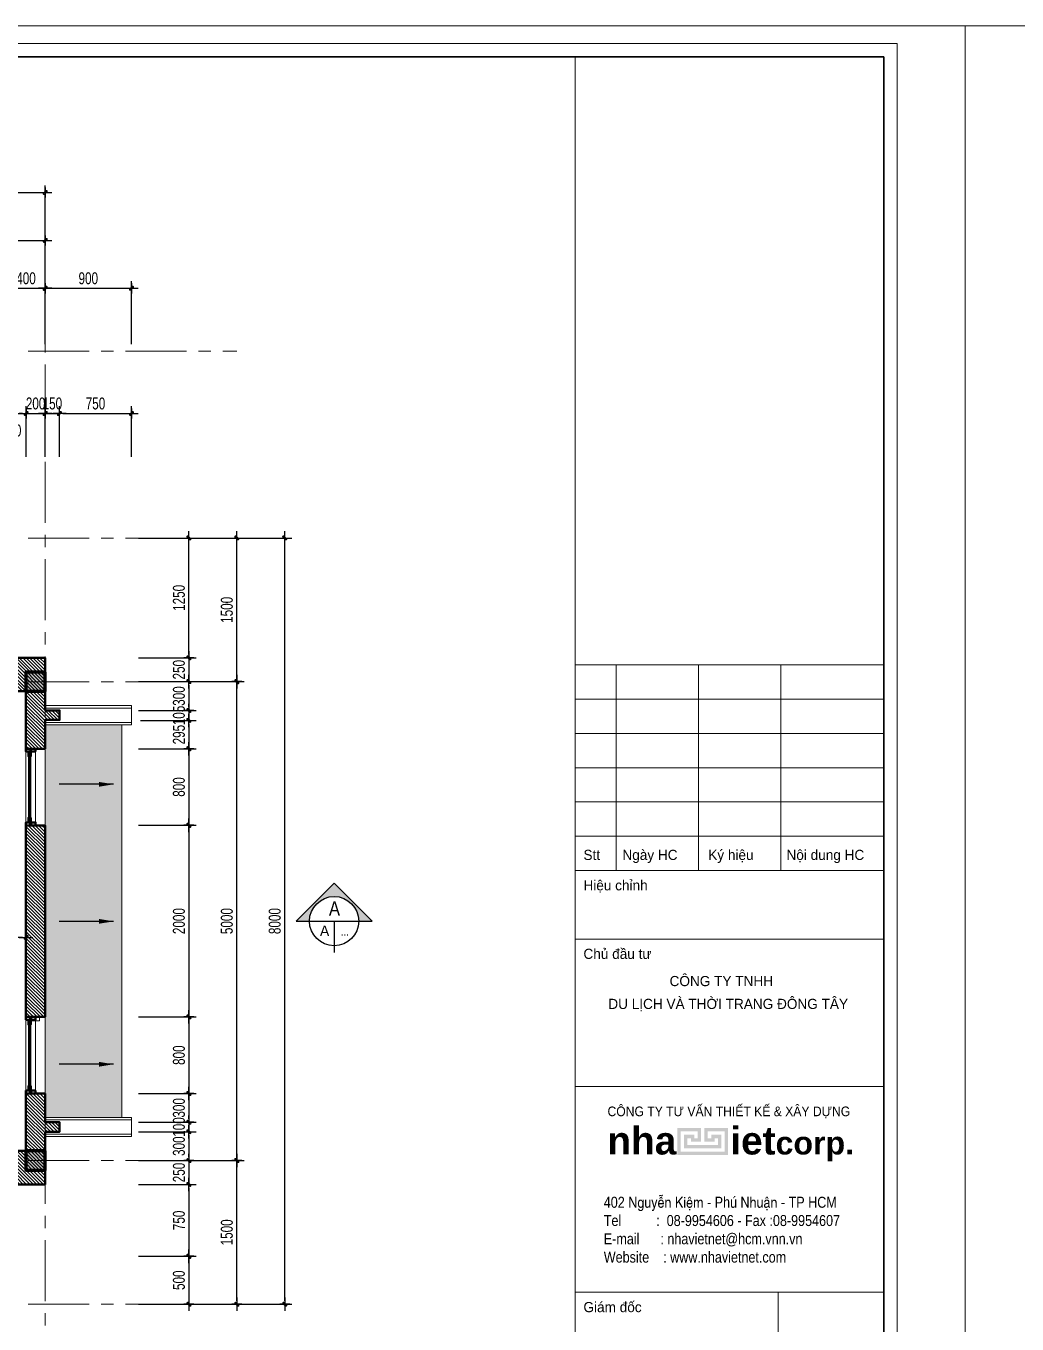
# Model space of a CAD drawing. Header units: inches. Extents: x 88947 to 296847, y 35049 to 161062.
# Drawn here: x 168248 to 178590, y 63500 to 77053 of the extents above; entities that cross this region are included whole.
import ezdxf
from ezdxf.enums import TextEntityAlignment as Align

# ---------------------------------------------------------------- set-up
doc = ezdxf.new("R2010")
doc.units = ezdxf.units.IN
doc.header["$MEASUREMENT"] = 0
doc.header["$PDMODE"] = 1
for name, pattern in [('ACAD_ISO03W100', [30, 12, -18]), ('CENTER', [50.8, 31.75, -6.35, 6.35, -6.35]), ('DASHED2', [9.525, 6.35, -3.175])]:
    doc.linetypes.add(name, pattern=pattern)
doc.layers.add('$AUDIT_BAD_LAYER1', color=7, linetype='Continuous')
doc.layers.add('text', color=2, linetype='Continuous')
for name, color, linetype, lineweight in [('0.4', 1, 'Continuous', 30), ('A-Dims', 145, 'Continuous', 25), ('A-Text', 30, 'Continuous', 9), ('A-Wall', 2, 'Continuous', 35), ('CUA', 42, 'Continuous', 20), ('DIM', 7, 'Continuous', 25), ('HACTH', 8, 'Continuous', 5), ('HATCH', 8, 'Continuous', 5), ('KHUNG 1', 6, 'Continuous', 70), ('KHUNG 2', 144, 'Continuous', 18), ('KY HIEU', 4, 'Continuous', 25), ('mb$0$CUA', 42, 'Continuous', 20), ('mb$0$HATCH', 69, 'Continuous', 15), ('mb$0$net cat', 51, 'Continuous', 50), ('mb$0$net manh', 251, 'Continuous', 5), ('NETMANH', 192, 'Continuous', 18), ('netthay', 254, 'Continuous', 25), ('THAY', 3, 'Continuous', 18), ('TRUC', 252, 'ACAD_ISO03W100', 13), ('TUONG', 4, 'Continuous', 50)]:
    doc.layers.add(name, color=color, linetype=linetype, lineweight=lineweight)
doc.styles.add('AVO-B', font='VAVOB.TTF')
doc.styles.add('DDCo-B-Helve-condense', font='VHELVCB.TTF')
doc.styles.add('FRANKO', font='VFRANKO.TTF')
doc.styles.add('KHUNGTEN', font='VHELVEB.TTF')
doc.styles.add('VNI-HELVE-CONDENSE', font='VNARIAL.TTF', dxfattribs={"width": 0.7})
doc.dimstyles.new('TAS-100', dxfattribs={"dimscale": 50, "dimtxt": 2.5, "dimasz": 0.7, "dimexe": 1.5, "dimexo": 1.5, "dimgap": 0.8, "dimtad": 1, "dimdec": 0, "dimzin": 3, "dimdsep": 46, "dimtxsty": 'VNI-HELVE-CONDENSE', "dimblk": 'TICK', "dimcen": 2.5, "dimclrt": 71, "dimazin": 2, "dimtfac": 0.75, "dimtdec": 0, "dimtix": 1, "dimtmove": 2, "dimatfit": 2, "dimldrblk": 'TICK123', "dimfxl": 1.5, "dimtolj": 1, "dimtzin": 0, "dimarcsym": 0})
doc.dimstyles.new('TL 100', dxfattribs={"dimscale": 100, "dimtxt": 1.25, "dimasz": 0.5, "dimexe": 1, "dimexo": 1, "dimgap": 0.5, "dimtad": 1, "dimdec": 0, "dimzin": 3, "dimdsep": 46, "dimtxsty": 'VNI-HELVE-CONDENSE', "dimblk": 'DOT', "dimcen": 2, "dimclrt": 7, "dimazin": 2, "dimtfac": 0.75, "dimtdec": 0, "dimtix": 1, "dimtmove": 2, "dimatfit": 2, "dimfxl": 1.5, "dimtolj": 1, "dimtzin": 0, "dimarcsym": 0})

# ---------------------------------------------------------------- blocks, each defined once
blk = doc.blocks.new('khung ten')
at = {"layer": '0.4'}
h = blk.add_hatch(color=256, dxfattribs=at)
h.paths.add_polyline_path([(303108, -206615), (302758, -206615), (302758, -207015), (303508, -207015), (303508, -206615), (303158, -206615), (303158, -206815), (303308, -206815), (303308, -206765), (303358, -206765), (303358, -206865), (302908, -206865), (302908, -206765), (302958, -206765), (302958, -206815), (303108, -206815)])
h.paths.add_polyline_path([(303058, -206665), (303058, -206765), (303008, -206765), (303008, -206715), (302858, -206715), (302858, -206915), (303408, -206915), (303408, -206715), (303258, -206715), (303258, -206765), (303208, -206765), (303208, -206665), (303458, -206665), (303458, -206965), (302808, -206965), (302808, -206665)], flags=16)
at = {"layer": 'A-Wall', "ltscale": 0.7}
blk.add_lwpolyline([(267204, -219099), (305804, -219099), (305804, -190799), (267204, -190799)], close=True, dxfattribs=at)
at = {"layer": 'KHUNG 2', "ltscale": 0.7}
for p, q in [((301249, -219099), (301249, -190799)), ((301249, -199776), (305804, -199776)), ((301856, -202813), (301856, -199776)), ((303071, -202813), (303071, -199776)), ((304286, -202813), (304286, -199776)), ((301249, -200282), (305804, -200282)), ((301249, -200789), (305804, -200789)), ((305804, -201295), (301249, -201295)), ((301249, -201801), (305804, -201801)), ((301249, -202307), (305804, -202307)), ((301249, -202813), (305804, -202813)), ((301249, -203826), (305804, -203826)), ((301249, -206004), (305804, -206004)), ((301249, -209041), (305804, -209041)), ((304246, -213090), (304246, -209041))]:
    blk.add_line(p, q, dxfattribs=at)
blk.add_lwpolyline([(267004, -219299), (306004, -219299), (306004, -190599), (267004, -190599)], close=True, dxfattribs=at)
at = {"layer": 'NETMANH', "ltscale": 0.7}
blk.add_lwpolyline([(265004, -220042), (307004, -220042), (307004, -190342), (265004, -190342)], close=True, dxfattribs=at)
at = {"layer": '$AUDIT_BAD_LAYER1', "color": 2, "linetype": 'Continuous', "style": 'KHUNGTEN', "width": 0.9}
blk.add_text('COÂNG TY TÖ VAÁN THIEÁT KEÁ & XAÂY DÖÏNG', height=142.53, dxfattribs=at).set_placement((303519, -206369), align=Align.MIDDLE_CENTER)
at = {"layer": '$AUDIT_BAD_LAYER1', "color": 2, "linetype": 'Continuous', "insert": (301673, -207630), "char_height": 161.97, "width": 6102.51, "attachment_point": 1, "style": 'KHUNGTEN'}
blk.add_mtext('{\\fVNI-Helve-Condense|b0|i0|c0|p2;402 Nguyeãn Kieäm - Phuù Nhuaän - TP HCM \\PTel          :  08-9954606 - Fax :08-9954607\\PE-mail      : nhavietnet@hcm.vnn.vn\\PWebsite    : www.nhavietnet.com}', dxfattribs=at)
at = {"layer": 'text', "linetype": 'Continuous', "style": 'FRANKO'}
for s, p in [('Stt', (301373, -202657)), ('Ngaøy HC', (301948, -202657)), ('Kyù hieäu', (303215, -202657)), ('Noäi dung HC', (304369, -202657)), ('Hieäu chænh', (301373, -203106)), ('Chuû ñaàu tö', (301373, -204118)), ('COÂNG TY TNHH ', (302644, -204520)), ('DU LÒCH VAØ THÔØI TRANG ÑOÂNG TAÂY', (301740, -204857)), ('Giaùm ñoác', (301373, -209334))]:
    blk.add_text(s, height=150, dxfattribs=at).set_placement(p)
at = {"layer": 'text', "linetype": 'Continuous', "insert": (303546, -206852), "char_height": 410.12, "width": 9417.44, "attachment_point": 5, "style": 'KHUNGTEN'}
blk.add_mtext('{\\fVNI-Helve|b1|i0|c0|p2;nha     iet\\H0.8274x;corp.}', dxfattribs=at)
blk = doc.blocks.new('TICK')
at = {"layer": 'A-Dims', "color": 1}
for p, q in [((-2, 0), (2, 0)), ((0, 1.5), (0, -1.5))]:
    blk.add_line(p, q, dxfattribs=at)
at = {"layer": 'A-Dims', "color": 1, "const_width": 0.788}
blk.add_lwpolyline([(-0.33, -0.35), (0.38, 0.38)], dxfattribs=at)
at = {"layer": 'A-Dims', "color": 1, "const_width": 0.394}
for points in [[(0.24, 0.52, -0.414214), (0.52, 0.52, -1)], [(0.52, 0.52, -0.414214), (0.52, 0.24, -1)], [(-0.47, -0.21, 0.414214), (-0.47, -0.49, 1)], [(-0.47, -0.49, 0.414214), (-0.19, -0.49, 1)]]:
    blk.add_lwpolyline(points, format="xyb", dxfattribs=at)
blk = doc.blocks.new('*D93')
at = {"layer": 'Defpoints', "color": 0}
for p in [(169348, 65207), (170448, 65207), (169348, 63707)]:
    blk.add_point(p, dxfattribs=at)
at = {"layer": 'DIM', "color": 0, "lineweight": -2}
for p, q in [((169423, 65207), (170523, 65207)), ((170448, 63742), (170448, 65172)), ((169423, 63707), (170523, 63707))]:
    blk.add_line(p, q, dxfattribs=at)
at = {"layer": 'DIM', "color": 0, "lineweight": -2, "xscale": 35, "yscale": 35, "zscale": 35}
for p, rotation in [((170448, 65207), 90), ((170448, 63707), 270)]:
    blk.add_blockref('TICK', p, dxfattribs=dict(at, rotation=rotation))
at = {"layer": 'DIM', "color": 71, "insert": (170344, 64457), "char_height": 125, "attachment_point": 5, "rotation": 90, "style": 'VNI-HELVE-CONDENSE'}
blk.add_mtext('\\A1;1500', dxfattribs=at)
blk = doc.blocks.new('TICK123')
at = {"layer": 'A-Dims', "color": 1}
blk.add_lwpolyline([(0.05, 0, 0, 0.84, 0), (-2.11, 0, 8.4, 8.4, 0)], format="xyseb", dxfattribs=at)
blk = doc.blocks.new('*D94')
at = {"layer": 'Defpoints', "color": 0}
for p in [(169348, 70207), (170448, 70207), (169348, 65207)]:
    blk.add_point(p, dxfattribs=at)
at = {"layer": 'DIM', "color": 0, "lineweight": -2}
for p, q in [((169423, 70207), (170523, 70207)), ((170448, 65242), (170448, 70172)), ((169423, 65207), (170523, 65207))]:
    blk.add_line(p, q, dxfattribs=at)
at = {"layer": 'DIM', "color": 0, "lineweight": -2, "xscale": 35, "yscale": 35, "zscale": 35}
for p, rotation in [((170448, 70207), 90), ((170448, 65207), 270)]:
    blk.add_blockref('TICK', p, dxfattribs=dict(at, rotation=rotation))
at = {"layer": 'DIM', "color": 71, "insert": (170344, 67707), "char_height": 125, "attachment_point": 5, "rotation": 90, "style": 'VNI-HELVE-CONDENSE'}
blk.add_mtext('\\A1;5000', dxfattribs=at)
blk = doc.blocks.new('*D95')
at = {"layer": 'Defpoints', "color": 0}
for p in [(169348, 71707), (170448, 71707), (169348, 70207)]:
    blk.add_point(p, dxfattribs=at)
at = {"layer": 'DIM', "color": 0, "lineweight": -2}
for p, q in [((169423, 71707), (170523, 71707)), ((170448, 70242), (170448, 71672)), ((169423, 70207), (170523, 70207))]:
    blk.add_line(p, q, dxfattribs=at)
at = {"layer": 'DIM', "color": 0, "lineweight": -2, "xscale": 35, "yscale": 35, "zscale": 35}
for p, rotation in [((170448, 71707), 90), ((170448, 70207), 270)]:
    blk.add_blockref('TICK', p, dxfattribs=dict(at, rotation=rotation))
at = {"layer": 'DIM', "color": 71, "insert": (170344, 70957), "char_height": 125, "attachment_point": 5, "rotation": 90, "style": 'VNI-HELVE-CONDENSE'}
blk.add_mtext('\\A1;1500', dxfattribs=at)
blk = doc.blocks.new('*D96')
at = {"layer": 'Defpoints', "color": 0}
for p in [(169348, 71707), (170948, 71707), (169348, 63707)]:
    blk.add_point(p, dxfattribs=at)
at = {"layer": 'DIM', "color": 0, "lineweight": -2}
for p, q in [((169423, 71707), (171023, 71707)), ((170948, 63742), (170948, 71672)), ((169423, 63707), (171023, 63707))]:
    blk.add_line(p, q, dxfattribs=at)
at = {"layer": 'DIM', "color": 0, "lineweight": -2, "xscale": 35, "yscale": 35, "zscale": 35}
for p, rotation in [((170948, 71707), 90), ((170948, 63707), 270)]:
    blk.add_blockref('TICK', p, dxfattribs=dict(at, rotation=rotation))
at = {"layer": 'DIM', "color": 71, "insert": (170844, 67707), "char_height": 125, "attachment_point": 5, "rotation": 90, "style": 'VNI-HELVE-CONDENSE'}
blk.add_mtext('\\A1;8000', dxfattribs=at)
blk = doc.blocks.new('*D97')
at = {"layer": 'Defpoints', "color": 0}
for p in [(169348, 71707), (169948, 71707), (169348, 70457)]:
    blk.add_point(p, dxfattribs=at)
at = {"layer": 'DIM', "color": 0, "lineweight": -2}
for p, q in [((169423, 71707), (170023, 71707)), ((169948, 70492), (169948, 71672)), ((169423, 70457), (170023, 70457))]:
    blk.add_line(p, q, dxfattribs=at)
at = {"layer": 'DIM', "color": 0, "lineweight": -2, "xscale": 35, "yscale": 35, "zscale": 35}
for p, rotation in [((169948, 71707), 90), ((169948, 70457), 270)]:
    blk.add_blockref('TICK', p, dxfattribs=dict(at, rotation=rotation))
at = {"layer": 'DIM', "color": 71, "insert": (169844, 71082), "char_height": 125, "attachment_point": 5, "rotation": 90, "style": 'VNI-HELVE-CONDENSE'}
blk.add_mtext('\\A1;1250', dxfattribs=at)
blk = doc.blocks.new('*D98')
at = {"layer": 'Defpoints', "color": 0}
for p in [(169348, 70457), (169348, 70207), (169948, 70207)]:
    blk.add_point(p, dxfattribs=at)
at = {"layer": 'DIM', "color": 0, "lineweight": -2}
for p, q in [((169948, 70492), (169948, 70527)), ((169423, 70457), (170023, 70457)), ((169948, 70457), (169948, 70207)), ((169423, 70207), (170023, 70207)), ((169948, 70172), (169948, 70137))]:
    blk.add_line(p, q, dxfattribs=at)
at = {"layer": 'DIM', "color": 0, "lineweight": -2, "xscale": 35, "yscale": 35, "zscale": 35}
for p, rotation in [((169948, 70457), 270), ((169948, 70207), 90)]:
    blk.add_blockref('TICK', p, dxfattribs=dict(at, rotation=rotation))
at = {"layer": 'DIM', "color": 71, "insert": (169844, 70332), "char_height": 125, "attachment_point": 5, "rotation": 90, "style": 'VNI-HELVE-CONDENSE'}
blk.add_mtext('\\A1;250', dxfattribs=at)
blk = doc.blocks.new('*D99')
at = {"layer": 'Defpoints', "color": 0}
for p in [(169348, 70207), (169348, 69907), (169948, 69907)]:
    blk.add_point(p, dxfattribs=at)
at = {"layer": 'DIM', "color": 0, "lineweight": -2}
for p, q in [((169423, 70207), (170023, 70207)), ((169948, 70172), (169948, 69942)), ((169423, 69907), (170023, 69907))]:
    blk.add_line(p, q, dxfattribs=at)
at = {"layer": 'DIM', "color": 0, "lineweight": -2, "xscale": 35, "yscale": 35, "zscale": 35}
for p, rotation in [((169948, 70207), 90), ((169948, 69907), 270)]:
    blk.add_blockref('TICK', p, dxfattribs=dict(at, rotation=rotation))
at = {"layer": 'DIM', "color": 71, "insert": (169844, 70057), "char_height": 125, "attachment_point": 5, "rotation": 90, "style": 'VNI-HELVE-CONDENSE'}
blk.add_mtext('\\A1;300', dxfattribs=at)
blk = doc.blocks.new('*D100')
at = {"layer": 'Defpoints', "color": 0}
for p in [(169348, 69907), (169369, 69802), (169948, 69802)]:
    blk.add_point(p, dxfattribs=at)
at = {"layer": 'DIM', "color": 0, "lineweight": -2}
for p, q in [((169948, 69942), (169948, 69977)), ((169423, 69907), (170023, 69907)), ((169444, 69802), (170023, 69802)), ((169948, 69907), (169948, 69802)), ((169948, 69767), (169948, 69732))]:
    blk.add_line(p, q, dxfattribs=at)
at = {"layer": 'DIM', "color": 0, "lineweight": -2, "xscale": 35, "yscale": 35, "zscale": 35}
for p, rotation in [((169948, 69907), 270), ((169948, 69802), 90)]:
    blk.add_blockref('TICK', p, dxfattribs=dict(at, rotation=rotation))
at = {"layer": 'DIM', "color": 71, "insert": (169844, 69854), "char_height": 125, "attachment_point": 5, "rotation": 90, "style": 'VNI-HELVE-CONDENSE'}
blk.add_mtext('\\A1;105', dxfattribs=at)
blk = doc.blocks.new('*D101')
at = {"layer": 'Defpoints', "color": 0}
for p in [(169369, 69802), (169348, 69507), (169948, 69507)]:
    blk.add_point(p, dxfattribs=at)
at = {"layer": 'DIM', "color": 0, "lineweight": -2}
for p, q in [((169444, 69802), (170023, 69802)), ((169948, 69767), (169948, 69542)), ((169423, 69507), (170023, 69507))]:
    blk.add_line(p, q, dxfattribs=at)
at = {"layer": 'DIM', "color": 0, "lineweight": -2, "xscale": 35, "yscale": 35, "zscale": 35}
for p, rotation in [((169948, 69802), 90), ((169948, 69507), 270)]:
    blk.add_blockref('TICK', p, dxfattribs=dict(at, rotation=rotation))
at = {"layer": 'DIM', "color": 71, "insert": (169844, 69654), "char_height": 125, "attachment_point": 5, "rotation": 90, "style": 'VNI-HELVE-CONDENSE'}
blk.add_mtext('\\A1;295', dxfattribs=at)
blk = doc.blocks.new('*D102')
at = {"layer": 'Defpoints', "color": 0}
for p in [(169348, 69507), (169348, 68707), (169948, 68707)]:
    blk.add_point(p, dxfattribs=at)
at = {"layer": 'DIM', "color": 0, "lineweight": -2}
for p, q in [((169423, 69507), (170023, 69507)), ((169948, 69472), (169948, 68742)), ((169423, 68707), (170023, 68707))]:
    blk.add_line(p, q, dxfattribs=at)
at = {"layer": 'DIM', "color": 0, "lineweight": -2, "xscale": 35, "yscale": 35, "zscale": 35}
for p, rotation in [((169948, 69507), 90), ((169948, 68707), 270)]:
    blk.add_blockref('TICK', p, dxfattribs=dict(at, rotation=rotation))
at = {"layer": 'DIM', "color": 71, "insert": (169844, 69107), "char_height": 125, "attachment_point": 5, "rotation": 90, "style": 'VNI-HELVE-CONDENSE'}
blk.add_mtext('\\A1;800', dxfattribs=at)
blk = doc.blocks.new('*D103')
at = {"layer": 'Defpoints', "color": 0}
for p in [(169348, 68707), (169348, 66707), (169948, 66707)]:
    blk.add_point(p, dxfattribs=at)
at = {"layer": 'DIM', "color": 0, "lineweight": -2}
for p, q in [((169423, 68707), (170023, 68707)), ((169948, 68672), (169948, 66742)), ((169423, 66707), (170023, 66707))]:
    blk.add_line(p, q, dxfattribs=at)
at = {"layer": 'DIM', "color": 0, "lineweight": -2, "xscale": 35, "yscale": 35, "zscale": 35}
for p, rotation in [((169948, 68707), 90), ((169948, 66707), 270)]:
    blk.add_blockref('TICK', p, dxfattribs=dict(at, rotation=rotation))
at = {"layer": 'DIM', "color": 71, "insert": (169844, 67707), "char_height": 125, "attachment_point": 5, "rotation": 90, "style": 'VNI-HELVE-CONDENSE'}
blk.add_mtext('\\A1;2000', dxfattribs=at)
blk = doc.blocks.new('*D104')
at = {"layer": 'Defpoints', "color": 0}
for p in [(169348, 66707), (169348, 65907), (169948, 65907)]:
    blk.add_point(p, dxfattribs=at)
at = {"layer": 'DIM', "color": 0, "lineweight": -2}
for p, q in [((169423, 66707), (170023, 66707)), ((169948, 66672), (169948, 65942)), ((169423, 65907), (170023, 65907))]:
    blk.add_line(p, q, dxfattribs=at)
at = {"layer": 'DIM', "color": 0, "lineweight": -2, "xscale": 35, "yscale": 35, "zscale": 35}
for p, rotation in [((169948, 66707), 90), ((169948, 65907), 270)]:
    blk.add_blockref('TICK', p, dxfattribs=dict(at, rotation=rotation))
at = {"layer": 'DIM', "color": 71, "insert": (169844, 66307), "char_height": 125, "attachment_point": 5, "rotation": 90, "style": 'VNI-HELVE-CONDENSE'}
blk.add_mtext('\\A1;800', dxfattribs=at)
blk = doc.blocks.new('*D105')
at = {"layer": 'Defpoints', "color": 0}
for p in [(169348, 65907), (169348, 65607), (169948, 65607)]:
    blk.add_point(p, dxfattribs=at)
at = {"layer": 'DIM', "color": 0, "lineweight": -2}
for p, q in [((169423, 65907), (170023, 65907)), ((169948, 65872), (169948, 65642)), ((169423, 65607), (170023, 65607))]:
    blk.add_line(p, q, dxfattribs=at)
at = {"layer": 'DIM', "color": 0, "lineweight": -2, "xscale": 35, "yscale": 35, "zscale": 35}
for p, rotation in [((169948, 65907), 90), ((169948, 65607), 270)]:
    blk.add_blockref('TICK', p, dxfattribs=dict(at, rotation=rotation))
at = {"layer": 'DIM', "color": 71, "insert": (169844, 65757), "char_height": 125, "attachment_point": 5, "rotation": 90, "style": 'VNI-HELVE-CONDENSE'}
blk.add_mtext('\\A1;300', dxfattribs=at)
blk = doc.blocks.new('*D106')
at = {"layer": 'Defpoints', "color": 0}
for p in [(169348, 65607), (169348, 65507), (169948, 65507)]:
    blk.add_point(p, dxfattribs=at)
at = {"layer": 'DIM', "color": 0, "lineweight": -2}
for p, q in [((169423, 65607), (170023, 65607)), ((169948, 65642), (169948, 65677)), ((169948, 65607), (169948, 65507)), ((169423, 65507), (170023, 65507)), ((169948, 65472), (169948, 65437))]:
    blk.add_line(p, q, dxfattribs=at)
at = {"layer": 'DIM', "color": 0, "lineweight": -2, "xscale": 35, "yscale": 35, "zscale": 35}
for p, rotation in [((169948, 65607), 270), ((169948, 65507), 90)]:
    blk.add_blockref('TICK', p, dxfattribs=dict(at, rotation=rotation))
at = {"layer": 'DIM', "color": 71, "insert": (169844, 65557), "char_height": 125, "attachment_point": 5, "rotation": 90, "style": 'VNI-HELVE-CONDENSE'}
blk.add_mtext('\\A1;100', dxfattribs=at)
blk = doc.blocks.new('*D107')
at = {"layer": 'Defpoints', "color": 0}
for p in [(169348, 65507), (169348, 65207), (169948, 65207)]:
    blk.add_point(p, dxfattribs=at)
at = {"layer": 'DIM', "color": 0, "lineweight": -2}
for p, q in [((169423, 65507), (170023, 65507)), ((169948, 65472), (169948, 65242)), ((169423, 65207), (170023, 65207))]:
    blk.add_line(p, q, dxfattribs=at)
at = {"layer": 'DIM', "color": 0, "lineweight": -2, "xscale": 35, "yscale": 35, "zscale": 35}
for p, rotation in [((169948, 65507), 90), ((169948, 65207), 270)]:
    blk.add_blockref('TICK', p, dxfattribs=dict(at, rotation=rotation))
at = {"layer": 'DIM', "color": 71, "insert": (169844, 65357), "char_height": 125, "attachment_point": 5, "rotation": 90, "style": 'VNI-HELVE-CONDENSE'}
blk.add_mtext('\\A1;300', dxfattribs=at)
blk = doc.blocks.new('*D108')
at = {"layer": 'Defpoints', "color": 0}
for p in [(169348, 65207), (169348, 64957), (169948, 64957)]:
    blk.add_point(p, dxfattribs=at)
at = {"layer": 'DIM', "color": 0, "lineweight": -2}
for p, q in [((169423, 65207), (170023, 65207)), ((169948, 65242), (169948, 65277)), ((169948, 65207), (169948, 64957)), ((169423, 64957), (170023, 64957)), ((169948, 64922), (169948, 64887))]:
    blk.add_line(p, q, dxfattribs=at)
at = {"layer": 'DIM', "color": 0, "lineweight": -2, "xscale": 35, "yscale": 35, "zscale": 35}
for p, rotation in [((169948, 65207), 270), ((169948, 64957), 90)]:
    blk.add_blockref('TICK', p, dxfattribs=dict(at, rotation=rotation))
at = {"layer": 'DIM', "color": 71, "insert": (169844, 65082), "char_height": 125, "attachment_point": 5, "rotation": 90, "style": 'VNI-HELVE-CONDENSE'}
blk.add_mtext('\\A1;250', dxfattribs=at)
blk = doc.blocks.new('*D109')
at = {"layer": 'Defpoints', "color": 0}
for p in [(169348, 64207), (169348, 63707), (169948, 63707)]:
    blk.add_point(p, dxfattribs=at)
at = {"layer": 'DIM', "color": 0, "lineweight": -2}
for p, q in [((169423, 64207), (170023, 64207)), ((169948, 64172), (169948, 63742)), ((169423, 63707), (170023, 63707))]:
    blk.add_line(p, q, dxfattribs=at)
at = {"layer": 'DIM', "color": 0, "lineweight": -2, "xscale": 35, "yscale": 35, "zscale": 35}
for p, rotation in [((169948, 64207), 90), ((169948, 63707), 270)]:
    blk.add_blockref('TICK', p, dxfattribs=dict(at, rotation=rotation))
at = {"layer": 'DIM', "color": 71, "insert": (169844, 63957), "char_height": 125, "attachment_point": 5, "rotation": 90, "style": 'VNI-HELVE-CONDENSE'}
blk.add_mtext('\\A1;500', dxfattribs=at)
blk = doc.blocks.new('*D115')
at = {"layer": 'Defpoints', "color": 0}
for p in [(168448, 74314), (168048, 73657), (168448, 73657)]:
    blk.add_point(p, dxfattribs=at)
at = {"layer": 'DIM', "color": 0, "lineweight": -2}
for p, q in [((168048, 73732), (168048, 74389)), ((168083, 74314), (168413, 74314)), ((168448, 73732), (168448, 74389))]:
    blk.add_line(p, q, dxfattribs=at)
at = {"layer": 'DIM', "color": 0, "lineweight": -2, "xscale": 35, "yscale": 35, "zscale": 35, "rotation": 180}
blk.add_blockref('TICK', (168048, 74314), dxfattribs=at)
at = {"layer": 'DIM', "color": 0, "lineweight": -2, "xscale": 35, "yscale": 35, "zscale": 35}
blk.add_blockref('TICK', (168448, 74314), dxfattribs=at)
at = {"layer": 'DIM', "color": 71, "insert": (168248, 74418), "char_height": 125, "attachment_point": 5, "style": 'VNI-HELVE-CONDENSE'}
blk.add_mtext('\\A1;400', dxfattribs=at)
blk = doc.blocks.new('*D116')
at = {"layer": 'Defpoints', "color": 0}
for p in [(169348, 74314), (168448, 73657), (169348, 73657)]:
    blk.add_point(p, dxfattribs=at)
at = {"layer": 'DIM', "color": 0, "lineweight": -2}
for p, q in [((168448, 73732), (168448, 74389)), ((168483, 74314), (169313, 74314)), ((169348, 73732), (169348, 74389))]:
    blk.add_line(p, q, dxfattribs=at)
at = {"layer": 'DIM', "color": 0, "lineweight": -2, "xscale": 35, "yscale": 35, "zscale": 35, "rotation": 180}
blk.add_blockref('TICK', (168448, 74314), dxfattribs=at)
at = {"layer": 'DIM', "color": 0, "lineweight": -2, "xscale": 35, "yscale": 35, "zscale": 35}
blk.add_blockref('TICK', (169348, 74314), dxfattribs=at)
at = {"layer": 'DIM', "color": 71, "insert": (168898, 74418), "char_height": 125, "attachment_point": 5, "style": 'VNI-HELVE-CONDENSE'}
blk.add_mtext('\\A1;900', dxfattribs=at)
blk = doc.blocks.new('*D117')
at = {"layer": 'Defpoints', "color": 0}
for p in [(168448, 74814), (164948, 73657), (168448, 73657)]:
    blk.add_point(p, dxfattribs=at)
at = {"layer": 'DIM', "color": 0, "lineweight": -2}
for p, q in [((164948, 73732), (164948, 74889)), ((168448, 73732), (168448, 74889)), ((164983, 74814), (168413, 74814))]:
    blk.add_line(p, q, dxfattribs=at)
at = {"layer": 'DIM', "color": 0, "lineweight": -2, "xscale": 35, "yscale": 35, "zscale": 35, "rotation": 180}
blk.add_blockref('TICK', (164948, 74814), dxfattribs=at)
at = {"layer": 'DIM', "color": 0, "lineweight": -2, "xscale": 35, "yscale": 35, "zscale": 35}
blk.add_blockref('TICK', (168448, 74814), dxfattribs=at)
at = {"layer": 'DIM', "color": 71, "insert": (166698, 74918), "char_height": 125, "attachment_point": 5, "style": 'VNI-HELVE-CONDENSE'}
blk.add_mtext('\\A1;3500', dxfattribs=at)
blk = doc.blocks.new('*D122')
at = {"layer": 'Defpoints', "color": 0}
for p in [(168448, 75314), (156048, 73657), (168448, 73657)]:
    blk.add_point(p, dxfattribs=at)
at = {"layer": 'DIM', "color": 0, "lineweight": -2}
for p, q in [((156048, 73732), (156048, 75389)), ((168448, 73732), (168448, 75389)), ((156083, 75314), (168413, 75314))]:
    blk.add_line(p, q, dxfattribs=at)
at = {"layer": 'DIM', "color": 0, "lineweight": -2, "xscale": 35, "yscale": 35, "zscale": 35, "rotation": 180}
blk.add_blockref('TICK', (156048, 75314), dxfattribs=at)
at = {"layer": 'DIM', "color": 0, "lineweight": -2, "xscale": 35, "yscale": 35, "zscale": 35}
blk.add_blockref('TICK', (168448, 75314), dxfattribs=at)
at = {"layer": 'DIM', "color": 71, "insert": (162248, 75418), "char_height": 125, "attachment_point": 5, "style": 'VNI-HELVE-CONDENSE'}
blk.add_mtext('\\A1;12400', dxfattribs=at)
blk = doc.blocks.new('_Dot')
at = {"layer": 'netthay', "color": 0, "lineweight": -2}
blk.add_line((-0.5, 0), (-1, 0), dxfattribs=at)
at = {"layer": 'netthay', "color": 0, "const_width": 0.5}
blk.add_lwpolyline([(-0.25, 0, 1), (0.25, 0, 1)], format="xyb", close=True, dxfattribs=at)
blk = doc.blocks.new('*D137')
at = {"layer": 'Defpoints', "color": 0}
for p in [(168248, 73007), (168048, 72481), (168248, 72481)]:
    blk.add_point(p, dxfattribs=at)
at = {"layer": 'DIM', "color": 0, "lineweight": -2}
for p, q in [((168048, 72556), (168048, 73082)), ((168248, 72556), (168248, 73082)), ((168083, 73007), (168213, 73007))]:
    blk.add_line(p, q, dxfattribs=at)
at = {"layer": 'DIM', "color": 0, "lineweight": -2, "xscale": 35, "yscale": 35, "zscale": 35, "rotation": 180}
blk.add_blockref('TICK', (168048, 73007), dxfattribs=at)
at = {"layer": 'DIM', "color": 0, "lineweight": -2, "xscale": 35, "yscale": 35, "zscale": 35}
blk.add_blockref('TICK', (168248, 73007), dxfattribs=at)
at = {"layer": 'DIM', "color": 71, "insert": (168098, 72829), "char_height": 125, "attachment_point": 5, "style": 'VNI-HELVE-CONDENSE'}
blk.add_mtext('\\A1;200', dxfattribs=at)
blk = doc.blocks.new('*D138')
at = {"layer": 'Defpoints', "color": 0}
for p in [(168448, 73007), (168248, 72481), (168448, 72481)]:
    blk.add_point(p, dxfattribs=at)
at = {"layer": 'DIM', "color": 0, "lineweight": -2}
for p, q in [((168248, 72556), (168248, 73082)), ((168448, 72556), (168448, 73082)), ((168213, 73007), (168178, 73007)), ((168248, 73007), (168448, 73007)), ((168483, 73007), (168518, 73007))]:
    blk.add_line(p, q, dxfattribs=at)
at = {"layer": 'DIM', "color": 0, "lineweight": -2, "xscale": 35, "yscale": 35, "zscale": 35}
blk.add_blockref('TICK', (168248, 73007), dxfattribs=at)
at = {"layer": 'DIM', "color": 0, "lineweight": -2, "xscale": 35, "yscale": 35, "zscale": 35, "rotation": 180}
blk.add_blockref('TICK', (168448, 73007), dxfattribs=at)
at = {"layer": 'DIM', "color": 71, "insert": (168348, 73111), "char_height": 125, "attachment_point": 5, "style": 'VNI-HELVE-CONDENSE'}
blk.add_mtext('\\A1;200', dxfattribs=at)
blk = doc.blocks.new('*D139')
at = {"layer": 'Defpoints', "color": 0}
for p in [(168598, 73007), (168448, 72481), (168598, 72481)]:
    blk.add_point(p, dxfattribs=at)
at = {"layer": 'DIM', "color": 0, "lineweight": -2}
for p, q in [((168448, 72556), (168448, 73082)), ((168598, 72556), (168598, 73082)), ((168413, 73007), (168378, 73007)), ((168448, 73007), (168598, 73007)), ((168633, 73007), (168668, 73007))]:
    blk.add_line(p, q, dxfattribs=at)
at = {"layer": 'DIM', "color": 0, "lineweight": -2, "xscale": 35, "yscale": 35, "zscale": 35}
blk.add_blockref('TICK', (168448, 73007), dxfattribs=at)
at = {"layer": 'DIM', "color": 0, "lineweight": -2, "xscale": 35, "yscale": 35, "zscale": 35, "rotation": 180}
blk.add_blockref('TICK', (168598, 73007), dxfattribs=at)
at = {"layer": 'DIM', "color": 71, "insert": (168523, 73111), "char_height": 125, "attachment_point": 5, "style": 'VNI-HELVE-CONDENSE'}
blk.add_mtext('\\A1;150', dxfattribs=at)
blk = doc.blocks.new('*D140')
at = {"layer": 'Defpoints', "color": 0}
for p in [(169348, 73007), (168598, 72481), (169348, 72481)]:
    blk.add_point(p, dxfattribs=at)
at = {"layer": 'DIM', "color": 0, "lineweight": -2}
for p, q in [((168598, 72556), (168598, 73082)), ((169348, 72556), (169348, 73082)), ((168633, 73007), (169313, 73007))]:
    blk.add_line(p, q, dxfattribs=at)
at = {"layer": 'DIM', "color": 0, "lineweight": -2, "xscale": 35, "yscale": 35, "zscale": 35, "rotation": 180}
blk.add_blockref('TICK', (168598, 73007), dxfattribs=at)
at = {"layer": 'DIM', "color": 0, "lineweight": -2, "xscale": 35, "yscale": 35, "zscale": 35}
blk.add_blockref('TICK', (169348, 73007), dxfattribs=at)
at = {"layer": 'DIM', "color": 71, "insert": (168973, 73111), "char_height": 125, "attachment_point": 5, "style": 'VNI-HELVE-CONDENSE'}
blk.add_mtext('\\A1;750', dxfattribs=at)
blk = doc.blocks.new('*D150')
at = {"layer": 'Defpoints', "color": 0}
for p in [(169348, 64957), (169348, 64207), (169948, 64207)]:
    blk.add_point(p, dxfattribs=at)
at = {"layer": 'DIM', "color": 0, "lineweight": -2}
for p, q in [((169423, 64957), (170023, 64957)), ((169948, 64922), (169948, 64242)), ((169423, 64207), (170023, 64207))]:
    blk.add_line(p, q, dxfattribs=at)
at = {"layer": 'DIM', "color": 0, "lineweight": -2, "xscale": 35, "yscale": 35, "zscale": 35}
for p, rotation in [((169948, 64957), 90), ((169948, 64207), 270)]:
    blk.add_blockref('TICK', p, dxfattribs=dict(at, rotation=rotation))
at = {"layer": 'DIM', "color": 71, "insert": (169844, 64582), "char_height": 125, "attachment_point": 5, "rotation": 90, "style": 'VNI-HELVE-CONDENSE'}
blk.add_mtext('\\A1;750', dxfattribs=at)
blk = doc.blocks.new('A$C2E5841C4')
blk.add_hatch(color=256).paths.add_polyline_path([(397, 724), (0, 327), (140, 327, -1), (654, 327), (794, 327)])
at = {"layer": 'text', "color": 2, "linetype": 'Continuous'}
blk.add_line((397, 327), (397, 0), dxfattribs=at)
blk.add_lwpolyline([(397, 724), (0, 327), (794, 327)], close=True, dxfattribs=at)
blk.add_circle((397, 327), 257, dxfattribs=at)
blk = doc.blocks.new('A$C1B5E3228')
at = {"layer": 'mb$0$HATCH'}
h = blk.add_hatch(dxfattribs=at)
h.set_pattern_fill('ANSI32', color=256, angle=-90, style=0)
h.set_pattern_definition([(135, (-32.5, -670), (-6.73519, -6.73519), []), (135, (-32.5, -665.51), (-6.73519, -6.73519), [])])
h.paths.add_polyline_path([(-42, -720), (-42, -80), (-32, -80), (-32, -720)])
at = {"layer": 'CUA'}
for points in [[(-100, 0), (-100, -800)], [(0, 0), (0, -800)], [(0, 0), (0, -800)]]:
    blk.add_lwpolyline(points, dxfattribs=at)
at = {"layer": 'HATCH', "linetype": 'DASHED2', "ltscale": 2}
blk.add_lwpolyline([(-32, -752), (-50, -770)], dxfattribs=at)
at = {"layer": 'mb$0$CUA'}
for points in [[(-25, -30), (-50, -30), (-50, -720), (-25, -720)], [(-42, -720), (-42, -80), (-32, -80), (-32, -720)]]:
    blk.add_lwpolyline(points, close=True, dxfattribs=at)
at = {"layer": 'mb$0$net cat'}
for points in [[(-100, -30), (0, -30), (0, 0), (-100, 0)], [(-25, -30), (-50, -30), (-50, -80), (-25, -80)], [(-100, -800), (0, -800), (0, -770), (-100, -770)], [(-25, -770), (-50, -770), (-50, -720), (-25, -720)]]:
    blk.add_lwpolyline(points, close=True, dxfattribs=at)
at = {"layer": 'mb$0$net manh'}
for points in [[(-100, -30), (0, 0)], [(-100, 0), (0, -30)], [(-50, -30), (-25, -80)], [(-25, -30), (-50, -80)], [(-100, -800), (0, -770)], [(-100, -770), (0, -800)], [(-50, -770), (-25, -720)], [(-25, -770), (-50, -720)]]:
    blk.add_lwpolyline(points, dxfattribs=at)
blk = doc.blocks.new('*D633')
at = {"layer": 'Defpoints', "color": 0}
for p in [(165048, 67537), (168248, 67307), (165048, 67207)]:
    blk.add_point(p, dxfattribs=at)
at = {"layer": 'DIM', "color": 0, "lineweight": -2}
for p, q in [((165048, 67282), (165048, 67612)), ((168213, 67537), (165083, 67537)), ((168248, 67382), (168248, 67612))]:
    blk.add_line(p, q, dxfattribs=at)
at = {"layer": 'DIM', "color": 0, "lineweight": -2, "xscale": 35, "yscale": 35, "zscale": 35, "rotation": 180}
blk.add_blockref('TICK', (165048, 67537), dxfattribs=at)
at = {"layer": 'DIM', "color": 0, "lineweight": -2, "xscale": 35, "yscale": 35, "zscale": 35}
blk.add_blockref('TICK', (168248, 67537), dxfattribs=at)
at = {"layer": 'DIM', "color": 71, "insert": (166648, 67641), "char_height": 125, "attachment_point": 5, "style": 'VNI-HELVE-CONDENSE'}
blk.add_mtext('\\A1;3200', dxfattribs=at)

msp = doc.modelspace()

# ---------------------------------------------------------------- hatches: boundary and pattern name
at = {"layer": 'HACTH'}
h = msp.add_hatch(dxfattribs=at)
h.set_pattern_fill('TILE_02', color=256, scale=100, angle=90, style=0, pattern_type=2)
h.set_pattern_definition([(90, (82257.75, 48618.47), (-100, 200), [25, -175]), (90, (82245.25, 48618.47), (-100, 200), [25, -75]), (90, (82232.75, 48718.47), (-100, 200), [25, -175]), (90, (82295.25, 48568.47), (-100, 200), [12.5, -100, 12.5, -75]), (135, (82270.25, 48580.97), (-100.00003, 6e-15), [17.6777, -265.165]), (135, (82232.75, 48568.47), (-100.00003, 6e-15), [12.63, -270.2127]), (135, (82220.25, 48568.47), (-100.00003, 6e-15), [15.15, -267.6927]), (225, (82220.25, 48693.47), (-100.00003, 6e-15), [15.15, -267.6927]), (225, (82232.75, 48693.47), (-100.00003, 6e-15), [12.63, -270.2127]), (225, (82270.25, 48680.97), (-100.00003, 6e-15), [17.6777, -265.165]), (116.56505, (82270.25, 48593.47), (-100, 4.5e-05), [27.9509, -195.6559]), (116.56505, (82257.75, 48593.47), (-100, 4.5e-05), [27.9509, -195.6559]), (116.56505, (82245.25, 48543.47), (-100, 4.5e-05), [27.9509, -195.6559]), (116.56505, (82232.75, 48543.47), (-100, 4.5e-05), [27.9509, -195.6559]), (153.43495, (82295.25, 48568.47), (-100, -4.5e-05), [27.9509, -419.2627]), (153.43495, (82295.25, 48580.97), (-100, -4.5e-05), [27.9509, -419.2627]), (206.56505, (82295.25, 48680.97), (-100, 4.5e-05), [27.9509, -419.2627]), (206.56505, (82295.25, 48693.47), (-100, 4.5e-05), [27.9509, -419.2627]), (243.43495, (82270.25, 48668.47), (-100, -4.5e-05), [27.9509, -195.6559]), (243.43495, (82257.75, 48668.47), (-100, -4.5e-05), [27.9509, -195.6559]), (243.43495, (82245.25, 48718.47), (-100, -4.5e-05), [27.9509, -195.6559]), (243.43495, (82232.75, 48718.47), (-100, -4.5e-05), [27.9509, -195.6559]), (172.874984, (82295.249, 48568.469), (-100.0000155, -2.54e-05), [100.7782, -1511.6733]), (187.125016, (82295.249, 48693.469), (-100.0000155, 2.54e-05), [100.7782, -1511.6733])])
h.paths.add_polyline_path([(169247.7, 69756.8), (168447.7, 69756.8), (168447.7, 65656.8), (169247.7, 65656.8)])
at = {"layer": 'HATCH'}
h = msp.add_hatch(dxfattribs=at)
h.set_pattern_fill('ANSI31', color=256, scale=200, style=0)
h.set_pattern_definition([(135, (168597.74, 69506.807), (17.67767, 17.67767), [])])
h.paths.add_polyline_path([(168447.7, 69906.8), (168447.7, 70456.8), (168147.7, 70456.8), (168147.7, 70306.8), (167647.7, 70306.8), (167647.7, 70106.8), (168247.7, 70106.8), (168247.7, 69506.8), (168447.7, 69506.8), (168447.7, 69806.8), (168597.7, 69806.8), (168597.7, 69906.8)])
h = msp.add_hatch(dxfattribs=at)
h.set_pattern_fill('ANSI31', color=256, scale=200, style=0)
h.set_pattern_definition([(135, (168447.74, 68106.807), (17.67767, 17.67767), [])])
h.paths.add_polyline_path([(168447.7, 66956.8), (168447.7, 66706.8), (168247.7, 66706.8), (168247.7, 68706.8), (168447.7, 68706.8), (168447.7, 67156.8)])
h = msp.add_hatch(dxfattribs=at)
h.set_pattern_fill('ANSI31', color=256, scale=200, style=0)
h.set_pattern_definition([(135, (168447.74, 66556.807), (17.67767, 17.67767), [])])
h.paths.add_polyline_path([(168447.7, 65506.8), (168447.7, 65306.8), (168247.7, 65306.8), (168247.7, 65906.8), (168447.7, 65906.8), (168447.7, 65606.8), (168597.7, 65606.8), (168597.7, 65506.8)])
h = msp.add_hatch(dxfattribs=at)
h.set_pattern_fill('ANSI31', color=256, scale=200, style=0)
h.set_pattern_definition([(135, (168422.74, 65106.807), (17.67767, 17.67767), [])])
h.paths.add_polyline_path([(168247.7, 65306.8), (167397.7, 65306.8), (167397.7, 65106.8), (167697.7, 65106.8), (167697.7, 64956.8), (167797.7, 64956.8), (167797.7, 65106.8), (168147.7, 65106.8), (168147.7, 64956.8), (168447.7, 64956.8), (168447.7, 65306.8)])

# ---------------------------------------------------------------- linework, layer by layer
at = {"layer": 'CUA'}
msp.add_lwpolyline([(168307.7, 66706.8), (168387.7, 66706.8), (168387.7, 66666.8), (168307.7, 66666.8)], close=True, dxfattribs=at)
at = {"layer": 'KHUNG 1'}
for points in [[(168447.7, 70306.8), (168247.7, 70306.8), (168247.7, 70106.8), (168447.7, 70106.8)], [(168447.7, 65306.8), (168247.7, 65306.8), (168247.7, 65106.8), (168447.7, 65106.8)]]:
    msp.add_lwpolyline(points, close=True, dxfattribs=at)
for points in [[(168447.7, 70106.8), (168247.7, 70106.8), (168447.7, 70306.8), (168247.7, 70306.8)], [(168447.7, 65106.8), (168247.7, 65106.8), (168447.7, 65306.8), (168247.7, 65306.8)]]:
    msp.add_solid(points, dxfattribs=at)
at = {"layer": 'THAY'}
for points in [[(168447.7, 69956.8), (169347.7, 69956.8), (169347.7, 69756.8), (168447.7, 69756.8)], [(168447.7, 69931.8), (169347.7, 69931.8)], [(168447.7, 69781.8), (169347.7, 69781.8)], [(169247.7, 65656.8), (169247.7, 69756.8)], [(168447.7, 65456.8), (169347.7, 65456.8), (169347.7, 65656.8), (168447.7, 65656.8)], [(168447.7, 65631.8), (169347.7, 65631.8)], [(168447.7, 65481.8), (169347.7, 65481.8)]]:
    msp.add_lwpolyline(points, dxfattribs=at)
for points in [[(168247.7, 68706.8), (168447.7, 68706.8), (168447.7, 69506.8), (168247.7, 69506.8)], [(168247.7, 66706.8), (168447.7, 66706.8), (168447.7, 65906.8), (168247.7, 65906.8)]]:
    msp.add_lwpolyline(points, close=True, dxfattribs=at)
at = {"layer": 'TRUC', "linetype": 'CENTER', "ltscale": 20}
for points in [[(168447.7, 61706.8), (168447.7, 74206.8)], [(154047.7, 73656.8), (170447.7, 73656.8)], [(154047.7, 71706.8), (170447.7, 71706.8)], [(154047.7, 70206.8), (170447.7, 70206.8)], [(154047.7, 65206.8), (170447.7, 65206.8)], [(154047.7, 63706.8), (170447.7, 63706.8)]]:
    msp.add_lwpolyline(points, dxfattribs=at)
at = {"layer": 'TUONG'}
for points in [[(168447.7, 69906.8), (168447.7, 70456.8), (168147.7, 70456.8), (168147.7, 70306.8), (167647.7, 70306.8), (167647.7, 70106.8), (168247.7, 70106.8), (168247.7, 69506.8), (168447.7, 69506.8), (168447.7, 69806.8), (168597.7, 69806.8), (168597.7, 69906.8), (168447.7, 69906.8)], [(168447.7, 66956.8), (168447.7, 66706.8), (168247.7, 66706.8), (168247.7, 68706.8), (168447.7, 68706.8), (168447.7, 67156.8), (168447.7, 67156.8), (168447.7, 66956.8), (168447.7, 66956.8)], [(168447.7, 65506.8), (168447.7, 65306.8), (168247.7, 65306.8), (168247.7, 65906.8), (168447.7, 65906.8), (168447.7, 65606.8), (168597.7, 65606.8), (168597.7, 65506.8), (168447.7, 65506.8)], [(168247.7, 65306.8), (167397.7, 65306.8), (167397.7, 65106.8), (167697.7, 65106.8), (167697.7, 64956.8), (167797.7, 64956.8), (167797.7, 65106.8), (168147.7, 65106.8), (168147.7, 64956.8), (168447.7, 64956.8), (168447.7, 65306.8), (168447.7, 65306.8), (168447.7, 65306.8), (168247.7, 65306.8), (168247.7, 65306.8)]]:
    msp.add_lwpolyline(points, dxfattribs=at)

# ---------------------------------------------------------------- block references
at = {"layer": 'A-Text', "xscale": 0.7071428571362048, "yscale": 0.7071428573544836, "zscale": 0.7071428573664265}
for p in [(-39048.5, 211652.7), (-9348.5, 211652.7)]:
    msp.add_blockref('khung ten', p, dxfattribs=at)
at = {"layer": 'HACTH', "xscale": -1}
msp.add_blockref('A$C1B5E3228', (168247.7, 69506.8), dxfattribs=at)
at = {"layer": 'HACTH', "rotation": 180}
msp.add_blockref('A$C1B5E3228', (168247.7, 65906.8), dxfattribs=at)
at = {"layer": 'KY HIEU'}
msp.add_blockref('A$C2E5841C4', (171066.3, 67379.9), dxfattribs=at)

# ---------------------------------------------------------------- texts
at = {"layer": 'text', "linetype": 'Continuous'}
for s, height, style, p in [('A', 150, 'DDCo-B-Helve-condense', (171467.2, 67764.6)), ('A', 110, 'AVO-B', (171364.1, 67549.8)), ('...', 90, 'DDCo-B-Helve-condense', (171575.7, 67553.8))]:
    msp.add_text(s, height=height, dxfattribs=dict(at, style=style)).set_placement(p, align=Align.CENTER)

# ---------------------------------------------------------------- dimensions: what is measured, and where the dimension line sits
at = {"layer": 'DIM'}
for base, p1, p2, picture, middle in [((168447.7, 75314), (156047.7, 73656.8), (168447.7, 73656.8), '*D122', (162247.7, 75417.8)), ((168447.7, 74814), (164947.7, 73656.8), (168447.7, 73656.8), '*D117', (166697.7, 74917.9)), ((168447.7, 74314), (168047.7, 73656.8), (168447.7, 73656.8), '*D115', (168247.7, 74417.8)), ((169347.7, 74314), (168447.7, 73656.8), (169347.7, 73656.8), '*D116', (168897.7, 74417.8)), ((168447.7, 73006.8), (168247.7, 72481.1), (168447.7, 72481.1), '*D138', (168347.7, 73110.6)), ((168597.7, 73006.8), (168447.7, 72481.1), (168597.7, 72481.1), '*D139', (168522.7, 73110.6)), ((169347.7, 73006.8), (168597.7, 72481.1), (169347.7, 72481.1), '*D140', (168972.7, 73110.6))]:
    dim = msp.add_linear_dim(base=base, p1=p1, p2=p2, dimstyle='TAS-100', dxfattribs=at)
    dim.commit()
    dim.dimension.update_dxf_attribs({"geometry": picture, "text_midpoint": middle})
dim = msp.add_linear_dim(base=(168247.7, 73006.8), p1=(168047.7, 72481.1), p2=(168247.7, 72481.1), dimstyle='TAS-100', dxfattribs=at)
dim.commit()
dim.dimension.update_dxf_attribs({"geometry": '*D137', "text_midpoint": (168097.7, 72829.4), "dimtype": 160})
for base, p1, p2, angle, picture, middle in [((170447.7, 71706.8), (169347.7, 70206.8), (169347.7, 71706.8), 90, '*D95', (170344, 70956.8)), ((170947.7, 71706.8), (169347.7, 63706.8), (169347.7, 71706.8), 90, '*D96', (170844, 67706.8)), ((169947.7, 71706.8), (169347.7, 70456.8), (169347.7, 71706.8), 90, '*D97', (169844, 71081.8)), ((169947.7, 70206.8), (169347.7, 70456.8), (169347.7, 70206.8), 90, '*D98', (169844, 70331.8)), ((170447.7, 70206.8), (169347.7, 65206.8), (169347.7, 70206.8), 90, '*D94', (170344, 67706.8)), ((169947.7, 69906.8), (169347.7, 70206.8), (169347.7, 69906.8), 90, '*D99', (169843.9, 70056.8)), ((169947.7, 69802.1), (169347.7, 69906.8), (169368.9, 69802.1), 90, '*D100', (169844, 69854.5)), ((169947.7, 69506.8), (169368.9, 69802.1), (169347.7, 69506.8), 90, '*D101', (169844, 69654.5)), ((169947.7, 68706.8), (169347.7, 69506.8), (169347.7, 68706.8), 90, '*D102', (169844, 69106.8)), ((169947.7, 66706.8), (169347.7, 68706.8), (169347.7, 66706.8), 90, '*D103', (169844, 67706.8)), ((165047.7, 67537.2), (168247.7, 67306.8), (165047.7, 67206.8), 180, '*D633', (166647.7, 67641)), ((169947.7, 65906.8), (169347.7, 66706.8), (169347.7, 65906.8), 90, '*D104', (169844, 66306.8)), ((169947.7, 65606.8), (169347.7, 65906.8), (169347.7, 65606.8), 90, '*D105', (169843.9, 65756.8)), ((169947.7, 65506.8), (169347.7, 65606.8), (169347.7, 65506.8), 90, '*D106', (169844, 65556.8)), ((169947.7, 65206.8), (169347.7, 65506.8), (169347.7, 65206.8), 90, '*D107', (169843.9, 65356.8)), ((170447.7, 65206.8), (169347.7, 63706.8), (169347.7, 65206.8), 90, '*D93', (170344, 64456.8)), ((169947.7, 64956.8), (169347.7, 65206.8), (169347.7, 64956.8), 90, '*D108', (169844, 65081.8)), ((169947.7, 64206.8), (169347.7, 64956.8), (169347.7, 64206.8), 90, '*D150', (169844, 64581.8)), ((169947.7, 63706.8), (169347.7, 64206.8), (169347.7, 63706.8), 90, '*D109', (169844, 63956.8))]:
    dim = msp.add_linear_dim(base=base, p1=p1, p2=p2, angle=angle, dimstyle='TAS-100', dxfattribs=at)
    dim.commit()
    dim.dimension.update_dxf_attribs({"geometry": picture, "text_midpoint": middle})

# ---------------------------------------------------------------- leaders
at = {"layer": 'THAY'}
for points in [[(169161.4, 69135.2), (168595, 69135.2)], [(169161.4, 67704.4), (168595, 67704.4)], [(169161.4, 66212), (168595, 66212)]]:
    msp.add_leader(points, dimstyle='TL 100', override={"dimasz": 1.5, "dimgap": 0.5, "dimtad": 0}, dxfattribs=at)

doc.saveas('drawing.dxf')
